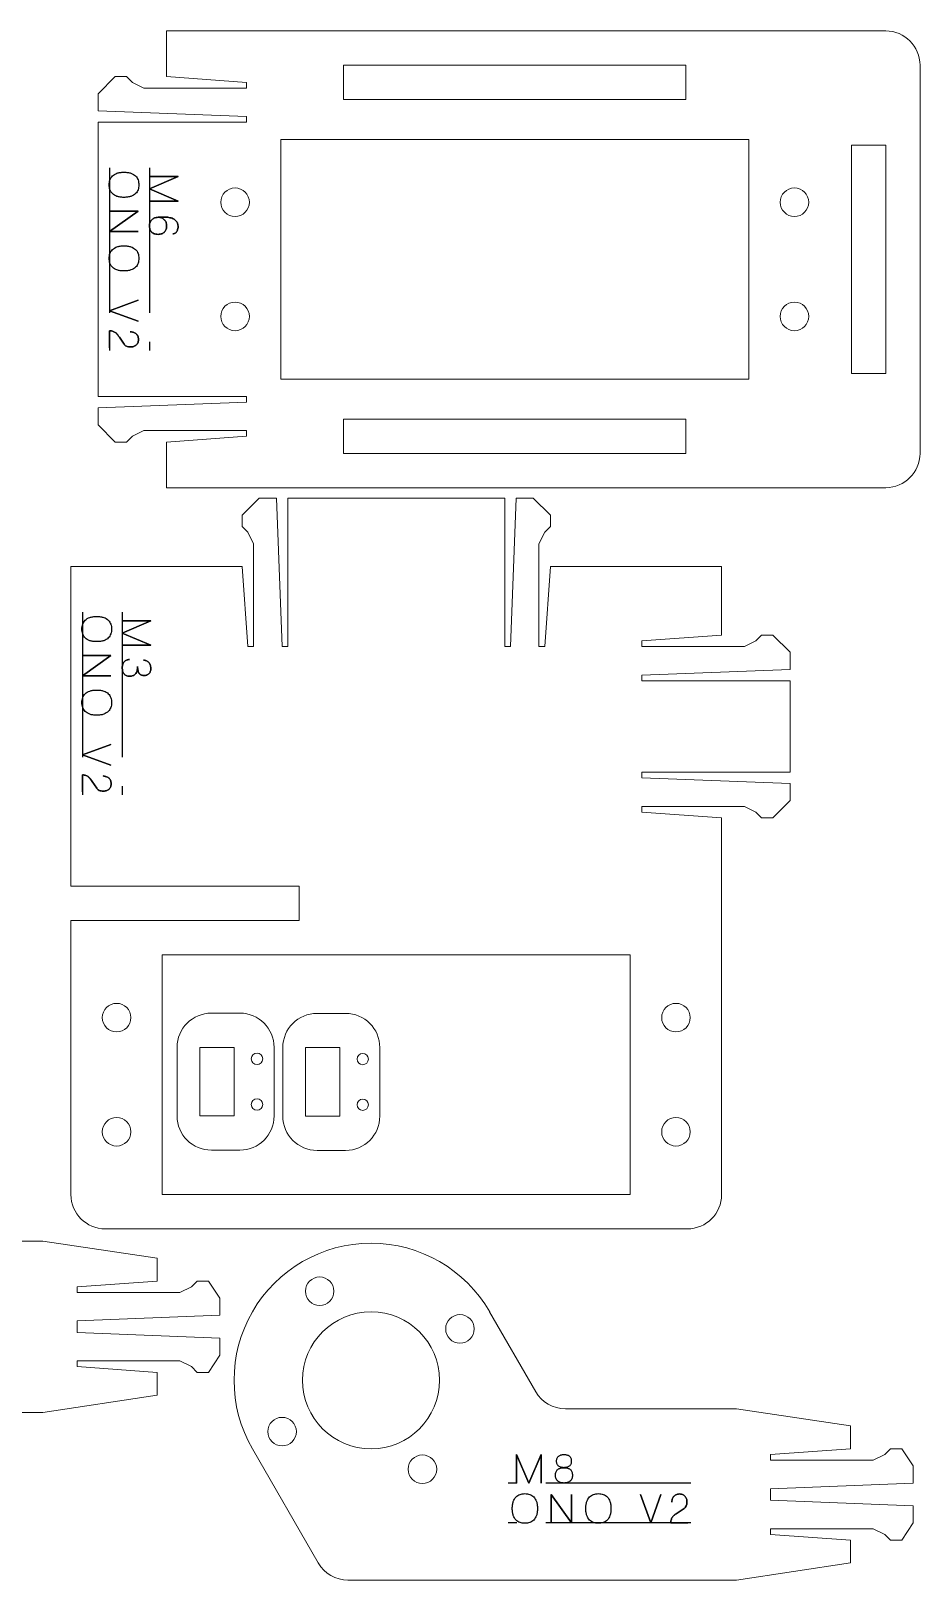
# Model space of a CAD drawing. Header units: millimetres. Extents: x 101 to 393, y 223 to 359.
# Drawn here: x 314.9 to 392.8, y 222.5 to 358.2 of the extents above; entities that cross this region are included whole.
import ezdxf

# ---------------------------------------------------------------- set-up
doc = ezdxf.new("R2010")
doc.units = ezdxf.units.MM
doc.linetypes.add('CENTERX2', pattern=[20.32, 12.7, -2.54, 2.54, -2.54])

msp = doc.modelspace()

# ---------------------------------------------------------------- linework, layer by layer
at = {"color": 7, "linetype": 'Continuous', "lineweight": 15}
for p, q in [((326.82, 358.2), (389.82, 358.2)), ((326.82, 354.2), (326.82, 358.2)), ((320.82, 352.7), (322.32, 354.2)), ((322.32, 354.2), (323.32, 354.2)), ((323.32, 354.2), (323.82, 353.7)), ((333.82, 353.7), (326.82, 354.2)), ((342.32, 355.2), (342.32, 352.2)), ((372.32, 355.2), (342.32, 355.2)), ((372.32, 355.2), (372.32, 352.2)), ((392.82, 355.2), (392.82, 321.2)), ((323.82, 353.7), (324.82, 353.2)), ((324.82, 353.2), (333.82, 353.2)), ((333.82, 353.2), (333.82, 353.7)), ((320.82, 351.2), (320.82, 352.7)), ((372.32, 352.2), (342.32, 352.2)), ((333.82, 350.7), (320.82, 351.2)), ((320.82, 350.2), (333.82, 350.2)), ((320.82, 350.2), (320.82, 326.2)), ((333.82, 350.2), (333.82, 350.7)), ((377.82, 348.7), (336.82, 348.7)), ((336.82, 327.7), (336.82, 348.7)), ((377.82, 327.7), (377.82, 348.7)), ((386.82, 348.2), (386.82, 328.2)), ((389.82, 348.2), (386.82, 348.2)), ((389.82, 348.2), (389.82, 328.2)), ((377.82, 327.7), (336.82, 327.7)), ((389.82, 328.2), (386.82, 328.2)), ((320.82, 326.2), (333.82, 326.2)), ((333.82, 325.7), (320.82, 325.2)), ((333.82, 326.2), (333.82, 325.7)), ((320.82, 325.2), (320.82, 323.7)), ((320.82, 323.7), (322.32, 322.2)), ((323.82, 322.7), (324.82, 323.2)), ((324.82, 323.2), (333.82, 323.2)), ((333.82, 323.2), (333.82, 322.7)), ((342.32, 324.2), (342.32, 321.2)), ((372.32, 324.2), (342.32, 324.2)), ((372.32, 324.2), (372.32, 321.2)), ((322.32, 322.2), (323.32, 322.2)), ((323.32, 322.2), (323.82, 322.7)), ((333.82, 322.7), (326.82, 322.2)), ((326.82, 318.2), (326.82, 322.2)), ((372.32, 321.2), (342.32, 321.2)), ((389.82, 318.2), (326.82, 318.2)), ((334.94, 317.29), (333.44, 315.79)), ((336.44, 317.29), (334.94, 317.29)), ((336.94, 304.29), (336.44, 317.29)), ((337.44, 317.29), (356.44, 317.29)), ((337.44, 317.29), (337.44, 304.29)), ((356.44, 317.29), (356.44, 304.29)), ((356.94, 304.29), (357.44, 317.29)), ((357.44, 317.29), (358.94, 317.29)), ((358.94, 317.29), (360.44, 315.79)), ((333.44, 315.79), (333.44, 314.79)), ((333.44, 314.79), (333.94, 314.29)), ((360.44, 314.79), (359.94, 314.29)), ((360.44, 315.79), (360.44, 314.79)), ((333.94, 314.29), (334.44, 313.29)), ((359.94, 314.29), (359.44, 313.29)), ((334.44, 313.29), (334.44, 304.29)), ((359.44, 313.29), (359.44, 304.29)), ((318.44, 311.29), (333.44, 311.29)), ((318.44, 283.29), (318.44, 311.29)), ((333.94, 304.29), (333.44, 311.29)), ((359.94, 304.29), (360.44, 311.29)), ((360.44, 311.29), (375.44, 311.29)), ((375.44, 311.29), (375.44, 305.29)), ((368.44, 304.79), (375.44, 305.29)), ((378.94, 305.29), (378.44, 304.79)), ((379.94, 305.29), (378.94, 305.29)), ((381.44, 303.79), (379.94, 305.29)), ((334.44, 304.29), (333.94, 304.29)), ((337.44, 304.29), (336.94, 304.29)), ((356.44, 304.29), (356.94, 304.29)), ((359.44, 304.29), (359.94, 304.29)), ((368.44, 304.29), (368.44, 304.79)), ((377.44, 304.29), (368.44, 304.29)), ((378.44, 304.79), (377.44, 304.29)), ((381.44, 302.29), (381.44, 303.79)), ((368.44, 301.79), (381.44, 302.29)), ((368.44, 301.29), (368.44, 301.79)), ((381.44, 301.29), (368.44, 301.29)), ((381.44, 301.29), (381.44, 293.29)), ((368.44, 293.29), (368.44, 292.79)), ((381.44, 293.29), (368.44, 293.29)), ((368.44, 292.79), (381.44, 292.29)), ((381.44, 292.29), (381.44, 290.79)), ((381.44, 290.79), (379.94, 289.29)), ((368.44, 290.29), (368.44, 289.79)), ((377.44, 290.29), (368.44, 290.29)), ((368.44, 289.79), (375.44, 289.29)), ((375.44, 289.29), (375.44, 256.29)), ((378.44, 289.79), (377.44, 290.29)), ((378.94, 289.29), (378.44, 289.79)), ((379.94, 289.29), (378.94, 289.29)), ((338.44, 283.29), (318.44, 283.29)), ((338.44, 283.29), (338.44, 280.29)), ((338.44, 280.29), (318.44, 280.29)), ((318.44, 280.29), (318.44, 256.29)), ((367.44, 277.29), (326.44, 277.29)), ((326.44, 256.29), (326.44, 277.29)), ((367.44, 256.29), (367.44, 277.29)), ((333.24, 272.18), (330.74, 272.18)), ((342.5, 272.16), (340, 272.16)), ((327.74, 269.18), (327.74, 263.18)), ((332.74, 269.18), (329.74, 269.18)), ((329.74, 269.18), (329.74, 263.18)), ((332.74, 263.18), (332.74, 269.18)), ((336.24, 263.18), (336.24, 269.18)), ((337, 269.16), (337, 263.16)), ((342, 269.16), (339, 269.16)), ((339, 269.16), (339, 263.16)), ((342, 263.16), (342, 269.16)), ((345.5, 263.16), (345.5, 269.16)), ((329.74, 263.18), (332.74, 263.18)), ((339, 263.16), (342, 263.16)), ((330.74, 260.18), (333.24, 260.18)), ((340, 260.16), (342.5, 260.16)), ((367.44, 256.29), (326.44, 256.29)), ((321.44, 253.29), (372.44, 253.29)), ((281.97, 252.22), (315.99, 252.22)), ((325.99, 250.72), (315.99, 252.22)), ((325.99, 248.72), (325.99, 250.72)), ((318.99, 248.22), (325.99, 248.72)), ((329.49, 248.72), (328.99, 248.22)), ((330.49, 248.72), (329.49, 248.72)), ((331.49, 247.22), (330.49, 248.72)), ((318.99, 247.72), (318.99, 248.22)), ((327.99, 247.72), (318.99, 247.72)), ((328.99, 248.22), (327.99, 247.72)), ((331.49, 245.72), (331.49, 247.22)), ((318.99, 245.22), (331.49, 245.72)), ((355.12, 246.03), (359.16, 239.03)), ((318.99, 244.22), (318.99, 245.22)), ((318.99, 244.22), (331.49, 243.72)), ((331.49, 243.72), (331.49, 242.22)), ((318.99, 241.72), (318.99, 241.22)), ((327.99, 241.72), (318.99, 241.72)), ((328.99, 241.22), (327.99, 241.72)), ((331.49, 242.22), (330.49, 240.72)), ((318.99, 241.22), (325.99, 240.72)), ((325.99, 240.72), (325.99, 238.72)), ((329.49, 240.72), (328.99, 241.22)), ((330.49, 240.72), (329.49, 240.72)), ((325.99, 238.72), (315.99, 237.22)), ((361.76, 237.53), (376.73, 237.53)), ((386.73, 236.03), (376.73, 237.53)), ((301.02, 237.22), (315.99, 237.22)), ((386.73, 234.03), (386.73, 236.03)), ((334.34, 234.03), (340.11, 224.03)), ((379.73, 233.53), (386.73, 234.03)), ((379.73, 233.03), (379.73, 233.53)), ((389.73, 233.53), (388.73, 233.03)), ((390.23, 234.03), (389.73, 233.53)), ((391.23, 234.03), (390.23, 234.03)), ((392.23, 232.53), (391.23, 234.03)), ((388.73, 233.03), (379.73, 233.03)), ((392.23, 231.03), (392.23, 232.53)), ((379.73, 230.53), (392.23, 231.03)), ((379.73, 230.53), (379.73, 229.53)), ((379.73, 229.53), (392.23, 229.03)), ((392.23, 229.03), (392.23, 227.53)), ((388.73, 227.03), (379.73, 227.03)), ((379.73, 227.03), (379.73, 226.53)), ((389.73, 226.53), (388.73, 227.03)), ((392.23, 227.53), (391.23, 226.03)), ((379.73, 226.53), (386.73, 226.03)), ((386.73, 226.03), (386.73, 224.03)), ((390.23, 226.03), (389.73, 226.53)), ((391.23, 226.03), (390.23, 226.03)), ((386.73, 224.03), (376.73, 222.53)), ((342.71, 222.53), (376.73, 222.53))]:
    msp.add_line(p, q, dxfattribs=at)
at = {"color": 7, "linetype": 'CENTERX2'}
for p, q in [((321.82, 346.2), (321.82, 330.2)), ((325.32, 346.2), (325.32, 330.2)), ((319.44, 307.29), (319.44, 291.29)), ((322.94, 307.29), (322.94, 291.29)), ((372.73, 231.03), (356.73, 231.03)), ((372.73, 227.53), (356.73, 227.53))]:
    msp.add_line(p, q, dxfattribs=at)
at = {"color": 7, "linetype": 'Continuous', "flags": 128}
for points in [[(321.79, 344.72), (321.79, 344.84), (321.81, 344.94), (321.83, 345.05), (321.86, 345.15), (321.9, 345.25), (321.95, 345.34), (322.01, 345.42), (322.08, 345.5), (322.16, 345.57), (322.25, 345.63), (322.36, 345.69), (322.47, 345.74), (322.54, 345.76), (322.61, 345.78), (322.68, 345.79), (322.75, 345.8), (322.83, 345.81), (322.91, 345.82), (322.99, 345.82), (323.08, 345.82), (323.08, 345.82), (323.17, 345.82), (323.26, 345.82), (323.34, 345.81), (323.41, 345.8), (323.49, 345.79), (323.56, 345.78), (323.63, 345.76), (323.69, 345.74), (323.81, 345.69), (323.92, 345.63), (324.01, 345.57), (324.09, 345.5), (324.17, 345.42), (324.23, 345.34), (324.28, 345.25), (324.32, 345.15), (324.35, 345.05), (324.37, 344.94), (324.38, 344.84), (324.38, 344.72), (324.38, 344.72), (324.38, 344.61), (324.37, 344.5), (324.35, 344.4), (324.32, 344.3), (324.28, 344.2), (324.23, 344.11), (324.17, 344.02), (324.09, 343.95), (324.01, 343.87), (323.92, 343.81), (323.81, 343.76), (323.69, 343.71), (323.63, 343.69), (323.56, 343.67), (323.49, 343.66), (323.41, 343.64), (323.34, 343.63), (323.26, 343.63), (323.17, 343.62), (323.08, 343.62), (323.08, 343.62), (322.99, 343.62), (322.91, 343.63), (322.83, 343.63), (322.75, 343.64), (322.68, 343.66), (322.61, 343.67), (322.54, 343.69), (322.47, 343.71), (322.36, 343.76), (322.25, 343.81), (322.16, 343.87), (322.08, 343.95), (322.01, 344.02), (321.95, 344.11), (321.9, 344.2), (321.86, 344.3), (321.83, 344.4), (321.81, 344.5), (321.79, 344.61)], [(321.79, 344.72), (321.79, 344.84), (321.81, 344.94), (321.83, 345.05), (321.86, 345.15), (321.9, 345.25), (321.95, 345.34), (322.01, 345.42), (322.08, 345.5), (322.16, 345.57), (322.25, 345.63), (322.36, 345.69), (322.47, 345.74), (322.54, 345.76), (322.61, 345.78), (322.68, 345.79), (322.75, 345.8), (322.83, 345.81), (322.91, 345.82), (322.99, 345.82), (323.08, 345.82), (323.08, 345.82), (323.17, 345.82), (323.26, 345.82), (323.34, 345.81), (323.41, 345.8), (323.49, 345.79), (323.56, 345.78), (323.63, 345.76), (323.69, 345.74), (323.81, 345.69), (323.92, 345.63), (324.01, 345.57), (324.09, 345.5), (324.17, 345.42), (324.23, 345.34), (324.28, 345.25), (324.32, 345.15), (324.35, 345.05), (324.37, 344.94), (324.38, 344.84), (324.38, 344.72), (324.38, 344.72), (324.38, 344.61), (324.37, 344.5), (324.35, 344.4), (324.32, 344.3), (324.28, 344.2), (324.23, 344.11), (324.17, 344.02), (324.09, 343.95), (324.01, 343.87), (323.92, 343.81), (323.81, 343.76), (323.69, 343.71), (323.63, 343.69), (323.56, 343.67), (323.49, 343.66), (323.41, 343.64), (323.34, 343.63), (323.26, 343.63), (323.17, 343.62), (323.08, 343.62), (323.08, 343.62), (322.99, 343.62), (322.91, 343.63), (322.83, 343.63), (322.75, 343.64), (322.68, 343.66), (322.61, 343.67), (322.54, 343.69), (322.47, 343.71), (322.36, 343.76), (322.25, 343.81), (322.16, 343.87), (322.08, 343.95), (322.01, 344.02), (321.95, 344.11), (321.9, 344.2), (321.86, 344.3), (321.83, 344.4), (321.81, 344.5), (321.79, 344.61), (321.79, 344.72)], [(327.82, 345.45), (325.32, 344.38), (325.32, 344.38), (327.82, 343.3), (327.82, 343.3), (325.32, 343.3), (325.32, 343.3), (327.82, 343.3), (327.82, 343.3), (325.32, 344.38), (325.32, 344.38), (327.82, 345.45), (327.82, 345.45), (325.32, 345.45), (325.32, 345.45), (327.82, 345.45)], [(324.32, 342.41), (321.82, 340.63), (321.82, 340.63), (324.32, 340.63), (324.32, 340.63), (321.82, 340.63), (321.82, 340.63), (324.32, 342.41), (324.32, 342.41), (321.82, 342.41), (321.82, 342.41), (324.32, 342.41)], [(326.07, 341.88), (326.15, 341.88), (326.23, 341.87), (326.31, 341.85), (326.38, 341.82), (326.45, 341.79), (326.51, 341.76), (326.56, 341.72), (326.62, 341.67), (326.66, 341.62), (326.7, 341.56), (326.74, 341.5), (326.77, 341.44), (326.79, 341.37), (326.81, 341.3), (326.82, 341.22), (326.82, 341.15), (326.82, 341.15), (326.82, 341.07), (326.81, 340.99), (326.8, 340.92), (326.78, 340.85), (326.76, 340.78), (326.73, 340.72), (326.7, 340.66), (326.65, 340.61), (326.61, 340.56), (326.55, 340.52), (326.49, 340.48), (326.42, 340.44), (326.35, 340.42), (326.26, 340.4), (326.17, 340.39), (326.07, 340.38), (326.07, 340.38), (325.97, 340.39), (325.88, 340.4), (325.8, 340.42), (325.72, 340.44), (325.65, 340.48), (325.59, 340.52), (325.54, 340.56), (325.49, 340.61), (325.45, 340.66), (325.41, 340.72), (325.38, 340.78), (325.36, 340.85), (325.34, 340.92), (325.33, 340.99), (325.32, 341.07), (325.32, 341.15), (325.32, 341.15), (325.32, 341.22), (325.33, 341.3), (325.35, 341.37), (325.37, 341.43), (325.4, 341.5), (325.44, 341.56), (325.48, 341.61), (325.53, 341.66), (325.58, 341.71), (325.64, 341.75), (325.7, 341.79), (325.76, 341.82), (325.83, 341.84), (325.91, 341.86), (325.99, 341.87), (326.07, 341.88), (326.07, 341.88), (326.13, 341.88), (326.2, 341.88), (326.27, 341.89), (326.36, 341.89), (326.54, 341.9), (326.72, 341.89), (326.92, 341.88), (327.11, 341.84), (327.21, 341.82), (327.3, 341.79), (327.39, 341.76), (327.47, 341.72), (327.54, 341.67), (327.61, 341.61), (327.67, 341.54), (327.72, 341.47), (327.75, 341.43), (327.77, 341.39), (327.78, 341.34), (327.8, 341.29), (327.81, 341.24), (327.81, 341.19), (327.82, 341.13), (327.82, 341.07), (327.82, 341.07), (327.82, 340.98), (327.81, 340.89), (327.79, 340.82), (327.77, 340.75), (327.75, 340.69), (327.72, 340.64), (327.69, 340.6), (327.66, 340.56), (327.62, 340.53), (327.58, 340.5), (327.55, 340.48), (327.51, 340.46), (327.43, 340.43), (327.36, 340.42), (327.36, 340.42), (327.43, 340.43), (327.51, 340.46), (327.55, 340.48), (327.58, 340.5), (327.62, 340.53), (327.66, 340.56), (327.69, 340.6), (327.72, 340.64), (327.75, 340.69), (327.77, 340.75), (327.79, 340.82), (327.81, 340.89), (327.82, 340.98), (327.82, 341.07), (327.82, 341.07), (327.82, 341.13), (327.81, 341.19), (327.81, 341.24), (327.8, 341.29), (327.78, 341.34), (327.77, 341.39), (327.75, 341.43), (327.72, 341.47), (327.67, 341.54), (327.61, 341.61), (327.54, 341.67), (327.47, 341.72), (327.39, 341.76), (327.3, 341.79), (327.21, 341.82), (327.11, 341.84), (326.92, 341.88), (326.72, 341.89), (326.54, 341.9), (326.36, 341.89), (326.27, 341.89), (326.2, 341.88), (326.13, 341.88), (326.07, 341.88), (326.07, 341.88), (325.99, 341.87), (325.91, 341.86), (325.83, 341.84), (325.76, 341.82), (325.7, 341.79), (325.64, 341.75), (325.58, 341.71), (325.53, 341.66), (325.48, 341.61), (325.44, 341.56), (325.4, 341.5), (325.37, 341.43), (325.35, 341.37), (325.33, 341.3), (325.32, 341.22), (325.32, 341.15), (325.32, 341.15), (325.32, 341.07), (325.33, 340.99), (325.34, 340.92), (325.36, 340.85), (325.38, 340.78), (325.41, 340.72), (325.45, 340.66), (325.49, 340.61), (325.54, 340.56), (325.59, 340.52), (325.65, 340.48), (325.72, 340.44), (325.8, 340.42), (325.88, 340.4), (325.97, 340.39), (326.07, 340.38), (326.07, 340.38), (326.17, 340.39), (326.26, 340.4), (326.35, 340.42), (326.42, 340.44), (326.49, 340.48), (326.55, 340.52), (326.61, 340.56), (326.65, 340.61), (326.7, 340.66), (326.73, 340.72), (326.76, 340.78), (326.78, 340.85), (326.8, 340.92), (326.81, 340.99), (326.82, 341.07), (326.82, 341.15), (326.82, 341.15), (326.82, 341.22), (326.81, 341.3), (326.79, 341.37), (326.77, 341.44), (326.74, 341.5), (326.7, 341.56), (326.66, 341.62), (326.62, 341.67), (326.56, 341.72), (326.51, 341.76), (326.45, 341.79), (326.38, 341.82), (326.31, 341.85), (326.23, 341.87), (326.15, 341.88), (326.07, 341.88)], [(321.79, 338.28), (321.79, 338.39), (321.81, 338.5), (321.83, 338.61), (321.86, 338.71), (321.9, 338.8), (321.95, 338.9), (322.01, 338.98), (322.08, 339.06), (322.16, 339.13), (322.25, 339.19), (322.36, 339.25), (322.47, 339.3), (322.54, 339.32), (322.61, 339.33), (322.68, 339.35), (322.75, 339.36), (322.83, 339.37), (322.91, 339.38), (322.99, 339.38), (323.08, 339.38), (323.08, 339.38), (323.17, 339.38), (323.26, 339.38), (323.34, 339.37), (323.41, 339.36), (323.49, 339.35), (323.56, 339.33), (323.63, 339.32), (323.69, 339.3), (323.81, 339.25), (323.92, 339.19), (324.01, 339.13), (324.09, 339.06), (324.17, 338.98), (324.23, 338.9), (324.28, 338.8), (324.32, 338.71), (324.35, 338.61), (324.37, 338.5), (324.38, 338.39), (324.38, 338.28), (324.38, 338.28), (324.38, 338.17), (324.37, 338.06), (324.35, 337.95), (324.32, 337.85), (324.28, 337.76), (324.23, 337.67), (324.17, 337.58), (324.09, 337.5), (324.01, 337.43), (323.92, 337.37), (323.81, 337.31), (323.69, 337.27), (323.63, 337.25), (323.56, 337.23), (323.49, 337.21), (323.41, 337.2), (323.34, 337.19), (323.26, 337.19), (323.17, 337.18), (323.08, 337.18), (323.08, 337.18), (322.99, 337.18), (322.91, 337.19), (322.83, 337.19), (322.75, 337.2), (322.68, 337.21), (322.61, 337.23), (322.54, 337.25), (322.47, 337.27), (322.36, 337.31), (322.25, 337.37), (322.16, 337.43), (322.08, 337.5), (322.01, 337.58), (321.95, 337.67), (321.9, 337.76), (321.86, 337.85), (321.83, 337.95), (321.81, 338.06), (321.79, 338.17)], [(321.79, 338.28), (321.79, 338.39), (321.81, 338.5), (321.83, 338.61), (321.86, 338.71), (321.9, 338.8), (321.95, 338.9), (322.01, 338.98), (322.08, 339.06), (322.16, 339.13), (322.25, 339.19), (322.36, 339.25), (322.47, 339.3), (322.54, 339.32), (322.61, 339.33), (322.68, 339.35), (322.75, 339.36), (322.83, 339.37), (322.91, 339.38), (322.99, 339.38), (323.08, 339.38), (323.08, 339.38), (323.17, 339.38), (323.26, 339.38), (323.34, 339.37), (323.41, 339.36), (323.49, 339.35), (323.56, 339.33), (323.63, 339.32), (323.69, 339.3), (323.81, 339.25), (323.92, 339.19), (324.01, 339.13), (324.09, 339.06), (324.17, 338.98), (324.23, 338.9), (324.28, 338.8), (324.32, 338.71), (324.35, 338.61), (324.37, 338.5), (324.38, 338.39), (324.38, 338.28), (324.38, 338.28), (324.38, 338.17), (324.37, 338.06), (324.35, 337.95), (324.32, 337.85), (324.28, 337.76), (324.23, 337.67), (324.17, 337.58), (324.09, 337.5), (324.01, 337.43), (323.92, 337.37), (323.81, 337.31), (323.69, 337.27), (323.63, 337.25), (323.56, 337.23), (323.49, 337.21), (323.41, 337.2), (323.34, 337.19), (323.26, 337.19), (323.17, 337.18), (323.08, 337.18), (323.08, 337.18), (322.99, 337.18), (322.91, 337.19), (322.83, 337.19), (322.75, 337.2), (322.68, 337.21), (322.61, 337.23), (322.54, 337.25), (322.47, 337.27), (322.36, 337.31), (322.25, 337.37), (322.16, 337.43), (322.08, 337.5), (322.01, 337.58), (321.95, 337.67), (321.9, 337.76), (321.86, 337.85), (321.83, 337.95), (321.81, 338.06), (321.79, 338.17), (321.79, 338.28)], [(321.82, 333.7), (324.32, 334.61), (324.32, 334.61), (321.82, 333.7), (321.82, 333.7), (324.32, 332.79), (324.32, 332.79), (321.82, 333.7)], [(321.82, 331.95), (321.91, 331.94), (322, 331.93), (322.07, 331.91), (322.14, 331.89), (322.21, 331.86), (322.27, 331.83), (322.32, 331.8), (322.37, 331.76), (322.42, 331.72), (322.46, 331.68), (322.5, 331.63), (322.54, 331.58), (322.62, 331.48), (322.69, 331.37), (322.69, 331.37), (323.09, 330.78), (323.09, 330.78), (323.12, 330.73), (323.15, 330.69), (323.19, 330.66), (323.22, 330.63), (323.3, 330.59), (323.38, 330.56), (323.47, 330.55), (323.56, 330.54), (323.65, 330.53), (323.73, 330.53), (323.73, 330.53), (323.78, 330.54), (323.83, 330.54), (323.88, 330.55), (323.93, 330.56), (323.98, 330.58), (324.03, 330.61), (324.08, 330.63), (324.13, 330.67), (324.18, 330.71), (324.22, 330.75), (324.25, 330.81), (324.29, 330.86), (324.32, 330.93), (324.34, 331), (324.35, 331.08), (324.35, 331.17), (324.35, 331.17), (324.35, 331.26), (324.34, 331.34), (324.32, 331.42), (324.29, 331.49), (324.26, 331.55), (324.22, 331.6), (324.17, 331.65), (324.12, 331.69), (324.07, 331.73), (324.02, 331.76), (323.96, 331.79), (323.89, 331.81), (323.83, 331.83), (323.76, 331.84), (323.7, 331.85), (323.64, 331.85), (323.64, 331.85), (323.7, 331.85), (323.76, 331.84), (323.83, 331.83), (323.89, 331.81), (323.96, 331.79), (324.02, 331.76), (324.07, 331.73), (324.12, 331.69), (324.17, 331.65), (324.22, 331.6), (324.26, 331.55), (324.29, 331.49), (324.32, 331.42), (324.34, 331.34), (324.35, 331.26), (324.35, 331.17), (324.35, 331.17), (324.35, 331.08), (324.34, 331), (324.32, 330.93), (324.29, 330.86), (324.25, 330.81), (324.22, 330.75), (324.18, 330.71), (324.13, 330.67), (324.08, 330.63), (324.03, 330.61), (323.98, 330.58), (323.93, 330.56), (323.88, 330.55), (323.83, 330.54), (323.78, 330.54), (323.73, 330.53), (323.73, 330.53), (323.65, 330.53), (323.56, 330.54), (323.47, 330.55), (323.38, 330.56), (323.3, 330.59), (323.22, 330.63), (323.19, 330.66), (323.15, 330.69), (323.12, 330.73), (323.09, 330.78), (323.09, 330.78), (322.69, 331.37), (322.69, 331.37), (322.62, 331.48), (322.54, 331.58), (322.5, 331.63), (322.46, 331.68), (322.42, 331.72), (322.37, 331.76), (322.32, 331.8), (322.27, 331.83), (322.21, 331.86), (322.14, 331.89), (322.07, 331.91), (322, 331.93), (321.91, 331.94), (321.82, 331.95), (321.82, 331.95), (321.82, 330.46), (321.82, 330.46), (321.82, 331.95)], [(319.41, 305.82), (319.41, 305.93), (319.42, 306.04), (319.44, 306.15), (319.47, 306.25), (319.51, 306.34), (319.56, 306.43), (319.62, 306.52), (319.69, 306.6), (319.77, 306.67), (319.87, 306.73), (319.97, 306.79), (320.09, 306.83), (320.15, 306.85), (320.22, 306.87), (320.29, 306.89), (320.37, 306.9), (320.44, 306.91), (320.53, 306.91), (320.61, 306.92), (320.7, 306.92), (320.7, 306.92), (320.79, 306.92), (320.87, 306.91), (320.95, 306.91), (321.03, 306.9), (321.11, 306.89), (321.18, 306.87), (321.24, 306.85), (321.31, 306.83), (321.43, 306.79), (321.53, 306.73), (321.63, 306.67), (321.71, 306.6), (321.78, 306.52), (321.84, 306.43), (321.89, 306.34), (321.93, 306.25), (321.96, 306.15), (321.98, 306.04), (322, 305.93), (322, 305.82), (322, 305.82), (322, 305.71), (321.98, 305.6), (321.96, 305.49), (321.93, 305.39), (321.89, 305.3), (321.84, 305.2), (321.78, 305.12), (321.71, 305.04), (321.63, 304.97), (321.53, 304.91), (321.43, 304.85), (321.31, 304.8), (321.24, 304.78), (321.18, 304.77), (321.11, 304.75), (321.03, 304.74), (320.95, 304.73), (320.87, 304.72), (320.79, 304.72), (320.7, 304.72), (320.7, 304.72), (320.61, 304.72), (320.53, 304.72), (320.44, 304.73), (320.37, 304.74), (320.29, 304.75), (320.22, 304.77), (320.15, 304.78), (320.09, 304.8), (319.97, 304.85), (319.87, 304.91), (319.77, 304.97), (319.69, 305.04), (319.62, 305.12), (319.56, 305.2), (319.51, 305.3), (319.47, 305.39), (319.44, 305.49), (319.42, 305.6), (319.41, 305.71)], [(319.41, 305.82), (319.41, 305.93), (319.42, 306.04), (319.44, 306.15), (319.47, 306.25), (319.51, 306.34), (319.56, 306.43), (319.62, 306.52), (319.69, 306.6), (319.77, 306.67), (319.87, 306.73), (319.97, 306.79), (320.09, 306.83), (320.15, 306.85), (320.22, 306.87), (320.29, 306.89), (320.37, 306.9), (320.44, 306.91), (320.53, 306.91), (320.61, 306.92), (320.7, 306.92), (320.7, 306.92), (320.79, 306.92), (320.87, 306.91), (320.95, 306.91), (321.03, 306.9), (321.11, 306.89), (321.18, 306.87), (321.24, 306.85), (321.31, 306.83), (321.43, 306.79), (321.53, 306.73), (321.63, 306.67), (321.71, 306.6), (321.78, 306.52), (321.84, 306.43), (321.89, 306.34), (321.93, 306.25), (321.96, 306.15), (321.98, 306.04), (322, 305.93), (322, 305.82), (322, 305.82), (322, 305.71), (321.98, 305.6), (321.96, 305.49), (321.93, 305.39), (321.89, 305.3), (321.84, 305.2), (321.78, 305.12), (321.71, 305.04), (321.63, 304.97), (321.53, 304.91), (321.43, 304.85), (321.31, 304.8), (321.24, 304.78), (321.18, 304.77), (321.11, 304.75), (321.03, 304.74), (320.95, 304.73), (320.87, 304.72), (320.79, 304.72), (320.7, 304.72), (320.7, 304.72), (320.61, 304.72), (320.53, 304.72), (320.44, 304.73), (320.37, 304.74), (320.29, 304.75), (320.22, 304.77), (320.15, 304.78), (320.09, 304.8), (319.97, 304.85), (319.87, 304.91), (319.77, 304.97), (319.69, 305.04), (319.62, 305.12), (319.56, 305.2), (319.51, 305.3), (319.47, 305.39), (319.44, 305.49), (319.42, 305.6), (319.41, 305.71), (319.41, 305.82)], [(325.44, 306.55), (322.94, 305.47), (322.94, 305.47), (325.44, 304.4), (325.44, 304.4), (322.94, 304.4), (322.94, 304.4), (325.44, 304.4), (325.44, 304.4), (322.94, 305.47), (322.94, 305.47), (325.44, 306.55), (325.44, 306.55), (322.94, 306.55), (322.94, 306.55), (325.44, 306.55)], [(321.94, 303.5), (319.44, 301.72), (319.44, 301.72), (321.94, 301.72), (321.94, 301.72), (319.44, 301.72), (319.44, 301.72), (321.94, 303.5), (321.94, 303.5), (319.44, 303.5), (319.44, 303.5), (321.94, 303.5)], [(323.56, 303.15), (323.49, 303.14), (323.43, 303.13), (323.37, 303.12), (323.31, 303.1), (323.25, 303.07), (323.2, 303.04), (323.15, 303), (323.11, 302.96), (323.07, 302.91), (323.04, 302.85), (323.01, 302.79), (322.98, 302.73), (322.96, 302.66), (322.95, 302.59), (322.94, 302.51), (322.94, 302.43), (322.94, 302.43), (322.94, 302.35), (322.95, 302.27), (322.96, 302.2), (322.97, 302.13), (322.99, 302.06), (323.02, 302), (323.05, 301.95), (323.09, 301.89), (323.13, 301.85), (323.17, 301.81), (323.22, 301.77), (323.28, 301.74), (323.35, 301.72), (323.42, 301.7), (323.49, 301.69), (323.58, 301.68), (323.58, 301.68), (323.66, 301.69), (323.74, 301.7), (323.81, 301.71), (323.88, 301.74), (323.94, 301.76), (324, 301.8), (324.05, 301.84), (324.1, 301.89), (324.14, 301.94), (324.18, 302), (324.21, 302.07), (324.23, 302.15), (324.25, 302.24), (324.26, 302.33), (324.27, 302.43), (324.28, 302.54), (324.28, 302.54), (324.28, 302.43), (324.29, 302.33), (324.3, 302.24), (324.32, 302.16), (324.34, 302.09), (324.37, 302.03), (324.4, 301.97), (324.44, 301.92), (324.48, 301.88), (324.52, 301.84), (324.57, 301.81), (324.62, 301.79), (324.67, 301.77), (324.73, 301.76), (324.79, 301.75), (324.85, 301.75), (324.85, 301.75), (324.91, 301.75), (324.97, 301.76), (325.02, 301.77), (325.08, 301.78), (325.13, 301.8), (325.18, 301.83), (325.22, 301.86), (325.27, 301.89), (325.3, 301.93), (325.34, 301.98), (325.37, 302.03), (325.39, 302.09), (325.41, 302.15), (325.43, 302.23), (325.43, 302.3), (325.44, 302.39), (325.44, 302.39), (325.43, 302.47), (325.42, 302.55), (325.41, 302.63), (325.39, 302.7), (325.36, 302.76), (325.33, 302.81), (325.29, 302.86), (325.25, 302.91), (325.21, 302.95), (325.16, 302.98), (325.11, 303.01), (325.05, 303.04), (324.99, 303.06), (324.94, 303.07), (324.88, 303.08), (324.81, 303.08), (324.81, 303.08), (324.88, 303.08), (324.94, 303.07), (324.99, 303.06), (325.05, 303.04), (325.11, 303.01), (325.16, 302.98), (325.21, 302.95), (325.25, 302.91), (325.29, 302.86), (325.33, 302.81), (325.36, 302.76), (325.39, 302.7), (325.41, 302.63), (325.42, 302.55), (325.43, 302.47), (325.44, 302.39), (325.44, 302.39), (325.43, 302.3), (325.43, 302.23), (325.41, 302.15), (325.39, 302.09), (325.37, 302.03), (325.34, 301.98), (325.3, 301.93), (325.27, 301.89), (325.22, 301.86), (325.18, 301.83), (325.13, 301.8), (325.08, 301.78), (325.02, 301.77), (324.97, 301.76), (324.91, 301.75), (324.85, 301.75), (324.85, 301.75), (324.79, 301.75), (324.73, 301.76), (324.67, 301.77), (324.62, 301.79), (324.57, 301.81), (324.52, 301.84), (324.48, 301.88), (324.44, 301.92), (324.4, 301.97), (324.37, 302.03), (324.34, 302.09), (324.32, 302.16), (324.3, 302.24), (324.29, 302.33), (324.28, 302.43), (324.28, 302.54), (324.28, 302.54), (324.27, 302.43), (324.26, 302.33), (324.25, 302.24), (324.23, 302.15), (324.21, 302.07), (324.18, 302), (324.14, 301.94), (324.1, 301.89), (324.05, 301.84), (324, 301.8), (323.94, 301.76), (323.88, 301.74), (323.81, 301.71), (323.74, 301.7), (323.66, 301.69), (323.58, 301.68), (323.58, 301.68), (323.49, 301.69), (323.42, 301.7), (323.35, 301.72), (323.28, 301.74), (323.22, 301.77), (323.17, 301.81), (323.13, 301.85), (323.09, 301.89), (323.05, 301.95), (323.02, 302), (322.99, 302.06), (322.97, 302.13), (322.96, 302.2), (322.95, 302.27), (322.94, 302.35), (322.94, 302.43), (322.94, 302.43), (322.94, 302.51), (322.95, 302.59), (322.96, 302.66), (322.98, 302.73), (323.01, 302.79), (323.04, 302.85), (323.07, 302.91), (323.11, 302.96), (323.15, 303), (323.2, 303.04), (323.25, 303.07), (323.31, 303.1), (323.37, 303.12), (323.43, 303.13), (323.49, 303.14), (323.56, 303.15)], [(319.41, 299.38), (319.41, 299.49), (319.42, 299.6), (319.44, 299.7), (319.47, 299.8), (319.51, 299.9), (319.56, 299.99), (319.62, 300.08), (319.69, 300.15), (319.77, 300.23), (319.87, 300.29), (319.97, 300.34), (320.09, 300.39), (320.15, 300.41), (320.22, 300.43), (320.29, 300.44), (320.37, 300.46), (320.44, 300.47), (320.53, 300.47), (320.61, 300.48), (320.7, 300.48), (320.7, 300.48), (320.79, 300.48), (320.87, 300.47), (320.95, 300.47), (321.03, 300.46), (321.11, 300.44), (321.18, 300.43), (321.24, 300.41), (321.31, 300.39), (321.43, 300.34), (321.53, 300.29), (321.63, 300.23), (321.71, 300.15), (321.78, 300.08), (321.84, 299.99), (321.89, 299.9), (321.93, 299.8), (321.96, 299.7), (321.98, 299.6), (322, 299.49), (322, 299.38), (322, 299.38), (322, 299.26), (321.98, 299.16), (321.96, 299.05), (321.93, 298.95), (321.89, 298.85), (321.84, 298.76), (321.78, 298.68), (321.71, 298.6), (321.63, 298.53), (321.53, 298.47), (321.43, 298.41), (321.31, 298.36), (321.24, 298.34), (321.18, 298.32), (321.11, 298.31), (321.03, 298.3), (320.95, 298.29), (320.87, 298.28), (320.79, 298.28), (320.7, 298.28), (320.7, 298.28), (320.61, 298.28), (320.53, 298.28), (320.44, 298.29), (320.37, 298.3), (320.29, 298.31), (320.22, 298.32), (320.15, 298.34), (320.09, 298.36), (319.97, 298.41), (319.87, 298.47), (319.77, 298.53), (319.69, 298.6), (319.62, 298.68), (319.56, 298.76), (319.51, 298.85), (319.47, 298.95), (319.44, 299.05), (319.42, 299.16), (319.41, 299.26)], [(319.41, 299.38), (319.41, 299.49), (319.42, 299.6), (319.44, 299.7), (319.47, 299.8), (319.51, 299.9), (319.56, 299.99), (319.62, 300.08), (319.69, 300.15), (319.77, 300.23), (319.87, 300.29), (319.97, 300.34), (320.09, 300.39), (320.15, 300.41), (320.22, 300.43), (320.29, 300.44), (320.37, 300.46), (320.44, 300.47), (320.53, 300.47), (320.61, 300.48), (320.7, 300.48), (320.7, 300.48), (320.79, 300.48), (320.87, 300.47), (320.95, 300.47), (321.03, 300.46), (321.11, 300.44), (321.18, 300.43), (321.24, 300.41), (321.31, 300.39), (321.43, 300.34), (321.53, 300.29), (321.63, 300.23), (321.71, 300.15), (321.78, 300.08), (321.84, 299.99), (321.89, 299.9), (321.93, 299.8), (321.96, 299.7), (321.98, 299.6), (322, 299.49), (322, 299.38), (322, 299.38), (322, 299.26), (321.98, 299.16), (321.96, 299.05), (321.93, 298.95), (321.89, 298.85), (321.84, 298.76), (321.78, 298.68), (321.71, 298.6), (321.63, 298.53), (321.53, 298.47), (321.43, 298.41), (321.31, 298.36), (321.24, 298.34), (321.18, 298.32), (321.11, 298.31), (321.03, 298.3), (320.95, 298.29), (320.87, 298.28), (320.79, 298.28), (320.7, 298.28), (320.7, 298.28), (320.61, 298.28), (320.53, 298.28), (320.44, 298.29), (320.37, 298.3), (320.29, 298.31), (320.22, 298.32), (320.15, 298.34), (320.09, 298.36), (319.97, 298.41), (319.87, 298.47), (319.77, 298.53), (319.69, 298.6), (319.62, 298.68), (319.56, 298.76), (319.51, 298.85), (319.47, 298.95), (319.44, 299.05), (319.42, 299.16), (319.41, 299.26), (319.41, 299.38)], [(319.44, 294.8), (321.94, 295.7), (321.94, 295.7), (319.44, 294.8), (319.44, 294.8), (321.94, 293.89), (321.94, 293.89), (319.44, 294.8)], [(319.44, 293.04), (319.53, 293.04), (319.61, 293.03), (319.69, 293.01), (319.76, 292.99), (319.82, 292.96), (319.88, 292.93), (319.94, 292.9), (319.99, 292.86), (320.03, 292.82), (320.08, 292.77), (320.12, 292.73), (320.16, 292.68), (320.23, 292.57), (320.3, 292.46), (320.3, 292.46), (320.7, 291.87), (320.7, 291.87), (320.73, 291.83), (320.77, 291.79), (320.8, 291.76), (320.84, 291.73), (320.92, 291.69), (321, 291.66), (321.09, 291.64), (321.17, 291.63), (321.26, 291.63), (321.35, 291.63), (321.35, 291.63), (321.39, 291.63), (321.44, 291.64), (321.49, 291.65), (321.54, 291.66), (321.6, 291.68), (321.65, 291.7), (321.7, 291.73), (321.75, 291.76), (321.79, 291.8), (321.83, 291.85), (321.87, 291.9), (321.9, 291.96), (321.93, 292.03), (321.95, 292.1), (321.97, 292.18), (321.97, 292.27), (321.97, 292.27), (321.97, 292.36), (321.95, 292.44), (321.93, 292.51), (321.91, 292.58), (321.87, 292.64), (321.83, 292.7), (321.79, 292.75), (321.74, 292.79), (321.69, 292.83), (321.63, 292.86), (321.57, 292.89), (321.51, 292.91), (321.45, 292.92), (321.38, 292.94), (321.32, 292.94), (321.25, 292.95), (321.25, 292.95), (321.32, 292.94), (321.38, 292.94), (321.45, 292.92), (321.51, 292.91), (321.57, 292.89), (321.63, 292.86), (321.69, 292.83), (321.74, 292.79), (321.79, 292.75), (321.83, 292.7), (321.87, 292.64), (321.91, 292.58), (321.93, 292.51), (321.95, 292.44), (321.97, 292.36), (321.97, 292.27), (321.97, 292.27), (321.97, 292.18), (321.95, 292.1), (321.93, 292.03), (321.9, 291.96), (321.87, 291.9), (321.83, 291.85), (321.79, 291.8), (321.75, 291.76), (321.7, 291.73), (321.65, 291.7), (321.6, 291.68), (321.54, 291.66), (321.49, 291.65), (321.44, 291.64), (321.39, 291.63), (321.35, 291.63), (321.35, 291.63), (321.26, 291.63), (321.17, 291.63), (321.09, 291.64), (321, 291.66), (320.92, 291.69), (320.84, 291.73), (320.8, 291.76), (320.77, 291.79), (320.73, 291.83), (320.7, 291.87), (320.7, 291.87), (320.3, 292.46), (320.3, 292.46), (320.23, 292.57), (320.16, 292.68), (320.12, 292.73), (320.08, 292.77), (320.03, 292.82), (319.99, 292.86), (319.94, 292.9), (319.88, 292.93), (319.82, 292.96), (319.76, 292.99), (319.69, 293.01), (319.61, 293.03), (319.53, 293.04), (319.44, 293.04), (319.44, 293.04), (319.44, 291.56), (319.44, 291.56), (319.44, 293.04)], [(357.48, 233.53), (358.55, 231.03), (358.55, 231.03), (359.63, 233.53), (359.63, 233.53), (359.63, 231.03), (359.63, 231.03), (359.63, 233.53), (359.63, 233.53), (358.55, 231.03), (358.55, 231.03), (357.48, 233.53), (357.48, 233.53), (357.48, 231.03), (357.48, 231.03), (357.48, 233.53)], [(361.63, 232.37), (361.56, 232.38), (361.5, 232.38), (361.44, 232.39), (361.38, 232.41), (361.32, 232.42), (361.27, 232.45), (361.22, 232.47), (361.17, 232.51), (361.13, 232.54), (361.1, 232.59), (361.06, 232.63), (361.04, 232.68), (361.01, 232.74), (361, 232.8), (360.99, 232.87), (360.99, 232.95), (360.99, 232.95), (360.99, 233.02), (361, 233.09), (361.01, 233.16), (361.03, 233.21), (361.06, 233.27), (361.09, 233.31), (361.13, 233.36), (361.17, 233.39), (361.21, 233.42), (361.26, 233.45), (361.32, 233.47), (361.37, 233.49), (361.43, 233.51), (361.5, 233.52), (361.56, 233.52), (361.63, 233.53), (361.63, 233.53), (361.7, 233.53), (361.76, 233.52), (361.83, 233.51), (361.89, 233.5), (361.94, 233.48), (362, 233.46), (362.04, 233.43), (362.09, 233.4), (362.13, 233.36), (362.17, 233.32), (362.2, 233.27), (362.23, 233.22), (362.25, 233.16), (362.26, 233.09), (362.27, 233.02), (362.27, 232.95), (362.27, 232.95), (362.27, 232.87), (362.26, 232.8), (362.25, 232.74), (362.22, 232.68), (362.2, 232.63), (362.16, 232.59), (362.13, 232.54), (362.09, 232.51), (362.04, 232.47), (361.99, 232.45), (361.94, 232.42), (361.88, 232.41), (361.82, 232.39), (361.76, 232.38), (361.69, 232.38), (361.63, 232.37)], [(361.63, 232.37), (361.56, 232.38), (361.5, 232.38), (361.44, 232.39), (361.38, 232.41), (361.32, 232.42), (361.27, 232.45), (361.22, 232.47), (361.17, 232.51), (361.13, 232.54), (361.1, 232.59), (361.06, 232.63), (361.04, 232.68), (361.01, 232.74), (361, 232.8), (360.99, 232.87), (360.99, 232.95), (360.99, 232.95), (360.99, 233.02), (361, 233.09), (361.01, 233.16), (361.03, 233.21), (361.06, 233.27), (361.09, 233.31), (361.13, 233.36), (361.17, 233.39), (361.21, 233.42), (361.26, 233.45), (361.32, 233.47), (361.37, 233.49), (361.43, 233.51), (361.5, 233.52), (361.56, 233.52), (361.63, 233.53), (361.63, 233.53), (361.7, 233.53), (361.76, 233.52), (361.83, 233.51), (361.89, 233.5), (361.94, 233.48), (362, 233.46), (362.04, 233.43), (362.09, 233.4), (362.13, 233.36), (362.17, 233.32), (362.2, 233.27), (362.23, 233.22), (362.25, 233.16), (362.26, 233.09), (362.27, 233.02), (362.27, 232.95), (362.27, 232.95), (362.27, 232.87), (362.26, 232.8), (362.25, 232.74), (362.22, 232.68), (362.2, 232.63), (362.16, 232.59), (362.13, 232.54), (362.09, 232.51), (362.04, 232.47), (361.99, 232.45), (361.94, 232.42), (361.88, 232.41), (361.82, 232.39), (361.76, 232.38), (361.69, 232.38), (361.63, 232.37)], [(361.63, 231.03), (361.55, 231.04), (361.48, 231.04), (361.41, 231.06), (361.34, 231.07), (361.27, 231.09), (361.21, 231.12), (361.16, 231.15), (361.1, 231.19), (361.06, 231.24), (361.01, 231.29), (360.98, 231.34), (360.94, 231.4), (360.92, 231.47), (360.9, 231.54), (360.89, 231.62), (360.89, 231.71), (360.89, 231.71), (360.89, 231.79), (360.9, 231.87), (360.92, 231.95), (360.94, 232.01), (360.97, 232.07), (361, 232.13), (361.04, 232.18), (361.09, 232.22), (361.14, 232.26), (361.2, 232.29), (361.26, 232.31), (361.32, 232.34), (361.39, 232.35), (361.47, 232.36), (361.55, 232.37), (361.63, 232.37), (361.63, 232.37), (361.71, 232.37), (361.79, 232.36), (361.87, 232.35), (361.94, 232.34), (362, 232.31), (362.06, 232.29), (362.12, 232.26), (362.17, 232.22), (362.22, 232.18), (362.26, 232.13), (362.29, 232.07), (362.32, 232.01), (362.35, 231.95), (362.36, 231.87), (362.37, 231.79), (362.38, 231.71), (362.38, 231.71), (362.37, 231.62), (362.36, 231.54), (362.34, 231.47), (362.32, 231.4), (362.29, 231.34), (362.25, 231.29), (362.21, 231.24), (362.16, 231.19), (362.1, 231.15), (362.05, 231.12), (361.99, 231.09), (361.92, 231.07), (361.85, 231.06), (361.78, 231.04), (361.71, 231.04), (361.63, 231.03)], [(361.63, 231.03), (361.55, 231.04), (361.48, 231.04), (361.41, 231.06), (361.34, 231.07), (361.27, 231.09), (361.21, 231.12), (361.16, 231.15), (361.1, 231.19), (361.06, 231.24), (361.01, 231.29), (360.98, 231.34), (360.94, 231.4), (360.92, 231.47), (360.9, 231.54), (360.89, 231.62), (360.89, 231.71), (360.89, 231.71), (360.89, 231.79), (360.9, 231.87), (360.92, 231.95), (360.94, 232.01), (360.97, 232.07), (361, 232.13), (361.04, 232.18), (361.09, 232.22), (361.14, 232.26), (361.2, 232.29), (361.26, 232.31), (361.32, 232.34), (361.39, 232.35), (361.47, 232.36), (361.55, 232.37), (361.63, 232.37), (361.63, 232.37), (361.71, 232.37), (361.79, 232.36), (361.87, 232.35), (361.94, 232.34), (362, 232.31), (362.06, 232.29), (362.12, 232.26), (362.17, 232.22), (362.22, 232.18), (362.26, 232.13), (362.29, 232.07), (362.32, 232.01), (362.35, 231.95), (362.36, 231.87), (362.37, 231.79), (362.38, 231.71), (362.38, 231.71), (362.37, 231.62), (362.36, 231.54), (362.34, 231.47), (362.32, 231.4), (362.29, 231.34), (362.25, 231.29), (362.21, 231.24), (362.16, 231.19), (362.1, 231.15), (362.05, 231.12), (361.99, 231.09), (361.92, 231.07), (361.85, 231.06), (361.78, 231.04), (361.71, 231.04), (361.63, 231.03)], [(358.2, 227.5), (358.09, 227.51), (357.98, 227.52), (357.88, 227.54), (357.78, 227.57), (357.68, 227.61), (357.59, 227.66), (357.51, 227.72), (357.43, 227.79), (357.36, 227.87), (357.29, 227.97), (357.24, 228.07), (357.19, 228.19), (357.17, 228.25), (357.15, 228.32), (357.14, 228.39), (357.12, 228.46), (357.12, 228.54), (357.11, 228.62), (357.1, 228.71), (357.1, 228.8), (357.1, 228.8), (357.1, 228.89), (357.11, 228.97), (357.12, 229.05), (357.12, 229.13), (357.14, 229.2), (357.15, 229.27), (357.17, 229.34), (357.19, 229.4), (357.24, 229.52), (357.29, 229.63), (357.36, 229.73), (357.43, 229.81), (357.51, 229.88), (357.59, 229.94), (357.68, 229.99), (357.78, 230.03), (357.88, 230.06), (357.98, 230.08), (358.09, 230.09), (358.2, 230.1), (358.2, 230.1), (358.32, 230.09), (358.43, 230.08), (358.53, 230.06), (358.63, 230.03), (358.73, 229.99), (358.82, 229.94), (358.9, 229.88), (358.98, 229.81), (359.05, 229.73), (359.12, 229.63), (359.17, 229.52), (359.22, 229.4), (359.24, 229.34), (359.26, 229.27), (359.27, 229.2), (359.28, 229.13), (359.29, 229.05), (359.3, 228.97), (359.3, 228.89), (359.31, 228.8), (359.31, 228.8), (359.3, 228.71), (359.3, 228.62), (359.29, 228.54), (359.28, 228.46), (359.27, 228.39), (359.26, 228.32), (359.24, 228.25), (359.22, 228.19), (359.17, 228.07), (359.12, 227.97), (359.05, 227.87), (358.98, 227.79), (358.9, 227.72), (358.82, 227.66), (358.73, 227.61), (358.63, 227.57), (358.53, 227.54), (358.43, 227.52), (358.32, 227.51)], [(358.2, 227.5), (358.09, 227.51), (357.98, 227.52), (357.88, 227.54), (357.78, 227.57), (357.68, 227.61), (357.59, 227.66), (357.51, 227.72), (357.43, 227.79), (357.36, 227.87), (357.29, 227.97), (357.24, 228.07), (357.19, 228.19), (357.17, 228.25), (357.15, 228.32), (357.14, 228.39), (357.12, 228.46), (357.12, 228.54), (357.11, 228.62), (357.1, 228.71), (357.1, 228.8), (357.1, 228.8), (357.1, 228.89), (357.11, 228.97), (357.12, 229.05), (357.12, 229.13), (357.14, 229.2), (357.15, 229.27), (357.17, 229.34), (357.19, 229.4), (357.24, 229.52), (357.29, 229.63), (357.36, 229.73), (357.43, 229.81), (357.51, 229.88), (357.59, 229.94), (357.68, 229.99), (357.78, 230.03), (357.88, 230.06), (357.98, 230.08), (358.09, 230.09), (358.2, 230.1), (358.2, 230.1), (358.32, 230.09), (358.43, 230.08), (358.53, 230.06), (358.63, 230.03), (358.73, 229.99), (358.82, 229.94), (358.9, 229.88), (358.98, 229.81), (359.05, 229.73), (359.12, 229.63), (359.17, 229.52), (359.22, 229.4), (359.24, 229.34), (359.26, 229.27), (359.27, 229.2), (359.28, 229.13), (359.29, 229.05), (359.3, 228.97), (359.3, 228.89), (359.31, 228.8), (359.31, 228.8), (359.3, 228.71), (359.3, 228.62), (359.29, 228.54), (359.28, 228.46), (359.27, 228.39), (359.26, 228.32), (359.24, 228.25), (359.22, 228.19), (359.17, 228.07), (359.12, 227.97), (359.05, 227.87), (358.98, 227.79), (358.9, 227.72), (358.82, 227.66), (358.73, 227.61), (358.63, 227.57), (358.53, 227.54), (358.43, 227.52), (358.32, 227.51), (358.2, 227.5)], [(360.52, 230.03), (362.3, 227.53), (362.3, 227.53), (362.3, 230.03), (362.3, 230.03), (362.3, 227.53), (362.3, 227.53), (360.52, 230.03), (360.52, 230.03), (360.52, 227.53), (360.52, 227.53), (360.52, 230.03)], [(364.65, 227.5), (364.53, 227.51), (364.43, 227.52), (364.32, 227.54), (364.22, 227.57), (364.12, 227.61), (364.03, 227.66), (363.95, 227.72), (363.87, 227.79), (363.8, 227.87), (363.73, 227.97), (363.68, 228.07), (363.63, 228.19), (363.61, 228.25), (363.59, 228.32), (363.58, 228.39), (363.57, 228.46), (363.56, 228.54), (363.55, 228.62), (363.55, 228.71), (363.55, 228.8), (363.55, 228.8), (363.55, 228.89), (363.55, 228.97), (363.56, 229.05), (363.57, 229.13), (363.58, 229.2), (363.59, 229.27), (363.61, 229.34), (363.63, 229.4), (363.68, 229.52), (363.73, 229.63), (363.8, 229.73), (363.87, 229.81), (363.95, 229.88), (364.03, 229.94), (364.12, 229.99), (364.22, 230.03), (364.32, 230.06), (364.43, 230.08), (364.53, 230.09), (364.65, 230.1), (364.65, 230.1), (364.76, 230.09), (364.87, 230.08), (364.97, 230.06), (365.07, 230.03), (365.17, 229.99), (365.26, 229.94), (365.35, 229.88), (365.42, 229.81), (365.49, 229.73), (365.56, 229.63), (365.61, 229.52), (365.66, 229.4), (365.68, 229.34), (365.7, 229.27), (365.71, 229.2), (365.73, 229.13), (365.74, 229.05), (365.74, 228.97), (365.75, 228.89), (365.75, 228.8), (365.75, 228.8), (365.75, 228.71), (365.74, 228.62), (365.74, 228.54), (365.73, 228.46), (365.71, 228.39), (365.7, 228.32), (365.68, 228.25), (365.66, 228.19), (365.61, 228.07), (365.56, 227.97), (365.49, 227.87), (365.42, 227.79), (365.35, 227.72), (365.26, 227.66), (365.17, 227.61), (365.07, 227.57), (364.97, 227.54), (364.87, 227.52), (364.76, 227.51)], [(364.65, 227.5), (364.53, 227.51), (364.43, 227.52), (364.32, 227.54), (364.22, 227.57), (364.12, 227.61), (364.03, 227.66), (363.95, 227.72), (363.87, 227.79), (363.8, 227.87), (363.73, 227.97), (363.68, 228.07), (363.63, 228.19), (363.61, 228.25), (363.59, 228.32), (363.58, 228.39), (363.57, 228.46), (363.56, 228.54), (363.55, 228.62), (363.55, 228.71), (363.55, 228.8), (363.55, 228.8), (363.55, 228.89), (363.55, 228.97), (363.56, 229.05), (363.57, 229.13), (363.58, 229.2), (363.59, 229.27), (363.61, 229.34), (363.63, 229.4), (363.68, 229.52), (363.73, 229.63), (363.8, 229.73), (363.87, 229.81), (363.95, 229.88), (364.03, 229.94), (364.12, 229.99), (364.22, 230.03), (364.32, 230.06), (364.43, 230.08), (364.53, 230.09), (364.65, 230.1), (364.65, 230.1), (364.76, 230.09), (364.87, 230.08), (364.97, 230.06), (365.07, 230.03), (365.17, 229.99), (365.26, 229.94), (365.35, 229.88), (365.42, 229.81), (365.49, 229.73), (365.56, 229.63), (365.61, 229.52), (365.66, 229.4), (365.68, 229.34), (365.7, 229.27), (365.71, 229.2), (365.73, 229.13), (365.74, 229.05), (365.74, 228.97), (365.75, 228.89), (365.75, 228.8), (365.75, 228.8), (365.75, 228.71), (365.74, 228.62), (365.74, 228.54), (365.73, 228.46), (365.71, 228.39), (365.7, 228.32), (365.68, 228.25), (365.66, 228.19), (365.61, 228.07), (365.56, 227.97), (365.49, 227.87), (365.42, 227.79), (365.35, 227.72), (365.26, 227.66), (365.17, 227.61), (365.07, 227.57), (364.97, 227.54), (364.87, 227.52), (364.76, 227.51), (364.65, 227.5)], [(369.23, 227.53), (368.32, 230.03), (368.32, 230.03), (369.23, 227.53), (369.23, 227.53), (370.13, 230.03), (370.13, 230.03), (369.23, 227.53)], [(370.98, 227.53), (370.99, 227.63), (371, 227.71), (371.01, 227.79), (371.04, 227.86), (371.06, 227.92), (371.09, 227.98), (371.13, 228.03), (371.17, 228.09), (371.21, 228.13), (371.25, 228.18), (371.3, 228.22), (371.35, 228.26), (371.45, 228.33), (371.56, 228.4), (371.56, 228.4), (372.15, 228.8), (372.15, 228.8), (372.2, 228.83), (372.23, 228.87), (372.27, 228.9), (372.29, 228.94), (372.34, 229.02), (372.36, 229.1), (372.38, 229.18), (372.39, 229.27), (372.39, 229.36), (372.39, 229.45), (372.39, 229.45), (372.39, 229.49), (372.39, 229.54), (372.38, 229.59), (372.36, 229.64), (372.34, 229.7), (372.32, 229.75), (372.29, 229.8), (372.26, 229.84), (372.22, 229.89), (372.17, 229.93), (372.12, 229.97), (372.06, 230), (372, 230.03), (371.93, 230.05), (371.84, 230.06), (371.76, 230.07), (371.76, 230.07), (371.67, 230.06), (371.58, 230.05), (371.51, 230.03), (371.44, 230), (371.38, 229.97), (371.33, 229.93), (371.28, 229.89), (371.23, 229.84), (371.19, 229.79), (371.16, 229.73), (371.14, 229.67), (371.11, 229.61), (371.1, 229.54), (371.09, 229.48), (371.08, 229.41), (371.08, 229.35), (371.08, 229.35), (371.08, 229.41), (371.09, 229.48), (371.1, 229.54), (371.11, 229.61), (371.14, 229.67), (371.16, 229.73), (371.19, 229.79), (371.23, 229.84), (371.28, 229.89), (371.33, 229.93), (371.38, 229.97), (371.44, 230), (371.51, 230.03), (371.58, 230.05), (371.67, 230.06), (371.76, 230.07), (371.76, 230.07), (371.84, 230.06), (371.93, 230.05), (372, 230.03), (372.06, 230), (372.12, 229.97), (372.17, 229.93), (372.22, 229.89), (372.26, 229.84), (372.29, 229.8), (372.32, 229.75), (372.34, 229.7), (372.36, 229.64), (372.38, 229.59), (372.39, 229.54), (372.39, 229.49), (372.39, 229.45), (372.39, 229.45), (372.39, 229.36), (372.39, 229.27), (372.38, 229.18), (372.36, 229.1), (372.34, 229.02), (372.29, 228.94), (372.27, 228.9), (372.23, 228.87), (372.2, 228.83), (372.15, 228.8), (372.15, 228.8), (371.56, 228.4), (371.56, 228.4), (371.45, 228.33), (371.35, 228.26), (371.3, 228.22), (371.25, 228.18), (371.21, 228.13), (371.17, 228.09), (371.13, 228.03), (371.09, 227.98), (371.06, 227.92), (371.04, 227.86), (371.01, 227.79), (371, 227.71), (370.99, 227.63), (370.98, 227.53), (370.98, 227.53), (372.47, 227.53), (372.47, 227.53), (370.98, 227.53)]]:
    msp.add_lwpolyline(points, dxfattribs=at)
at = {"color": 7, "linetype": 'Continuous', "lineweight": 15}
for centre, radius in [((332.82, 343.2), 1.25), ((381.82, 343.2), 1.25), ((332.82, 333.2), 1.25), ((381.82, 333.2), 1.25), ((322.44, 271.79), 1.25), ((371.44, 271.79), 1.25), ((334.74, 268.18), 0.5), ((344, 268.16), 0.5), ((334.74, 264.18), 0.5), ((344, 264.16), 0.5), ((322.44, 261.79), 1.25), ((371.44, 261.79), 1.25), ((340.23, 247.83), 1.25), ((344.73, 240.03), 6), ((352.52, 244.53), 1.25), ((336.94, 235.53), 1.25), ((349.23, 232.24), 1.25)]:
    msp.add_circle(centre, radius, dxfattribs=at)
for centre, radius, start, end in [((389.82, 355.2), 3, 0, 90), ((389.82, 321.2), 3, 270, 0), ((330.74, 269.18), 3, 90, 180), ((333.24, 269.18), 3, 0, 90), ((340, 269.16), 3, 90, 180), ((342.5, 269.16), 3, 0, 90), ((330.74, 263.18), 3, 180, 270), ((333.24, 263.18), 3, 270, 0), ((340, 263.16), 3, 180, 270), ((342.5, 263.16), 3, 270, 0), ((321.44, 256.29), 3, 180, 270), ((372.44, 256.29), 3, 270, 0), ((344.73, 240.03), 12, 30, 210), ((361.76, 240.53), 3, 210, 270), ((342.71, 225.53), 3, 210, 270)]:
    msp.add_arc(centre, radius, start, end, dxfattribs=at)

doc.saveas('drawing.dxf')
